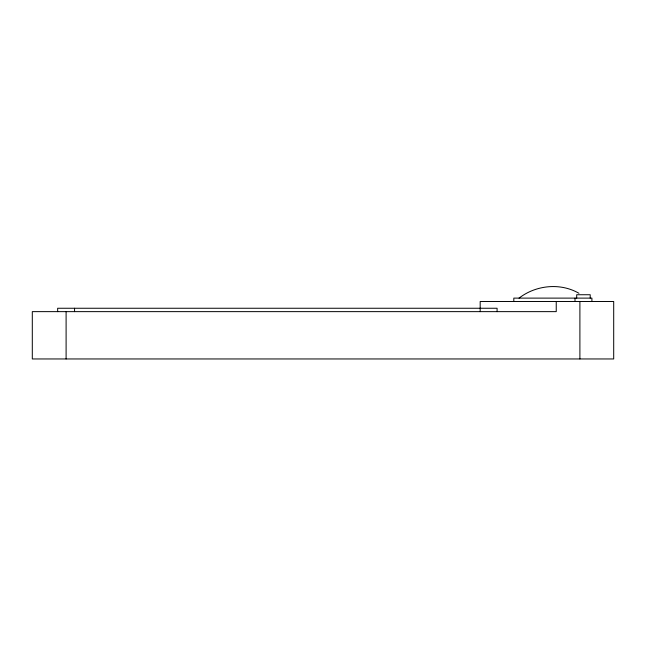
<?xml version="1.0" encoding="UTF-8"?>
<svg xmlns="http://www.w3.org/2000/svg" width="646" height="646" viewBox="0 0 646 646"><rect width="100%" height="100%" fill="white"/><g stroke="black" fill="none" stroke-linecap="round" stroke-linejoin="round"><path stroke-width="0.97" d="M519.053 298.113C535.905 285.088 560.324 282.52 578.937 293.276M591.906 301.496L591.906 298.113L513.812 298.113L513.812 301.496M590.21 298.113L590.21 294.738L576.692 294.738L576.692 298.113M579.898 301.496L579.898 358.958M575.005 298.113L575.005 301.496M556.238 301.496L556.238 311.638L32.3 311.638L32.3 358.958L613.7 358.958L613.7 301.496L480.18 301.496L480.18 311.638M497.081 311.638L497.081 308.255L57.656 308.255L57.656 311.638M74.556 308.255L74.556 311.638M66.102 311.638L66.102 358.958"/></g></svg>
